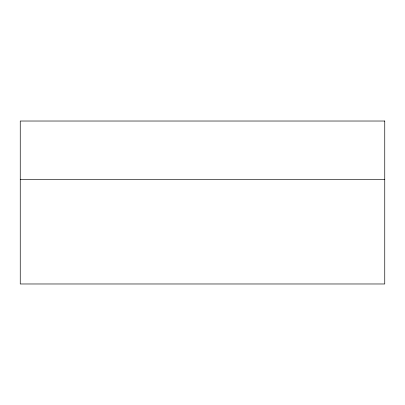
<?xml version="1.0" encoding="UTF-8"?>
<svg xmlns="http://www.w3.org/2000/svg" width="405" height="405" viewBox="0 0 405 405"><rect width="100%" height="100%" fill="white"/><g stroke="black" fill="none" stroke-linecap="round" stroke-linejoin="round"><path stroke-width="0.61" d="M20.25 179.344L384.75 179.344M384.75 121.024L20.25 121.024L20.25 283.976L384.75 283.976L384.75 121.024"/></g></svg>
